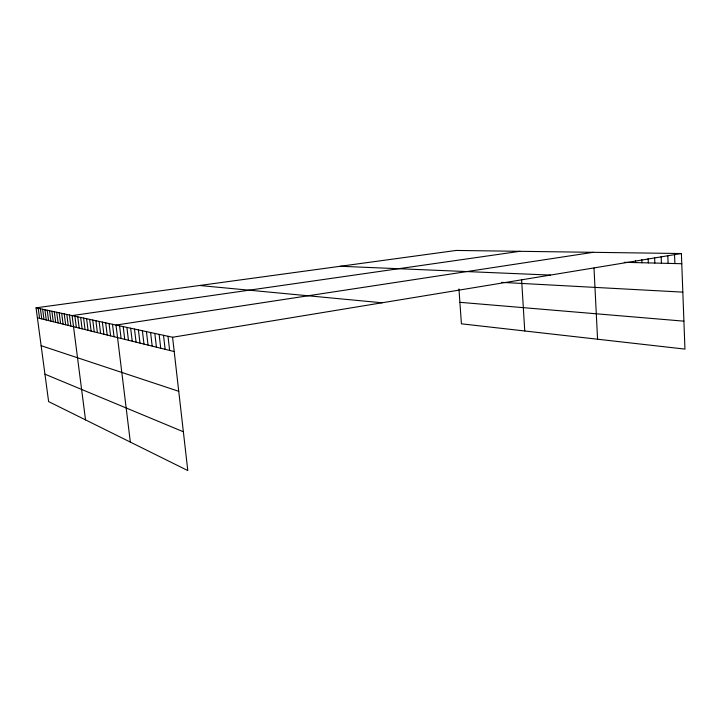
<?xml version="1.0" encoding="UTF-8"?>
<svg xmlns="http://www.w3.org/2000/svg" width="721" height="721" viewBox="0 0 721 721"><rect width="100%" height="100%" fill="white"/><g stroke="black" fill="none" stroke-linecap="round" stroke-linejoin="round"><path stroke-width="1.08" d="M172.571 337.257L187.793 470.561L48.622 401.597L36.05 307.822L172.571 337.257L681.39 253.531L684.95 349.099L461.413 323.819L458.953 288.959M593.203 252.314L116.009 325.063L130.339 442.09M519.886 251.314L72.091 315.591L85.529 419.883M36.05 307.822L456.231 250.439L681.39 253.531M624.242 262.318L681.769 263.715M340.321 266.265L550.411 275.08M501.672 282.362L682.832 292.131M459.899 302.324L683.914 321.16M199.528 285.489L382.058 302.784M37.393 317.817L174.203 351.551M41.133 345.701L178.745 391.305M44.954 374.181L183.368 431.762M44.909 309.733L46.279 320.007M42.647 309.246L44.008 319.448M40.421 308.759L41.773 318.898M38.222 308.291L39.565 318.349M56.716 312.274L58.113 322.927M54.291 311.751L55.679 322.323M51.894 311.238L53.273 321.728M49.533 310.724L50.912 321.151M47.207 310.228L48.577 320.575M69.432 315.014L70.856 326.063M66.81 314.455L68.234 325.423M64.232 313.896L65.647 324.783M61.691 313.347L63.097 324.153M59.185 312.806L60.591 323.54M80.653 317.438L82.104 328.839M77.751 316.807L79.202 328.127M74.894 316.195L76.336 327.415M89.647 319.376L91.125 331.065M86.601 318.718L88.07 330.308M83.6 318.069L85.06 329.569M102.364 322.116L103.869 334.211M99.101 321.413L100.607 333.399M95.902 320.728L97.389 332.606M92.748 320.043L94.226 331.831M112.503 324.306L114.026 336.716M109.069 323.567L110.583 335.86M105.69 322.837L107.195 335.031M126.896 327.406L128.446 340.267M123.201 326.613L124.742 339.357M119.569 325.829L121.11 338.455M138.405 329.894L139.982 343.106M134.494 329.046L136.062 342.142M130.663 328.217L132.222 341.195M150.59 332.516L152.185 346.116M146.453 331.624L148.039 345.098M142.388 330.75L143.975 344.097M159.125 334.364L160.729 348.225M154.817 333.426L156.421 347.161M168.002 336.274L169.624 350.415M163.514 335.31L165.136 349.315M521.607 279.514L524.753 330.984M593.996 268.05L597.574 339.221M635.507 260.434L635.598 262.597M648.143 258.533L648.332 262.904M641.78 259.488L641.924 262.75M661.157 256.577L661.427 263.219M654.605 257.559L654.83 263.066M667.799 255.576L668.106 263.381M674.505 253.431L674.892 263.553"/></g></svg>
